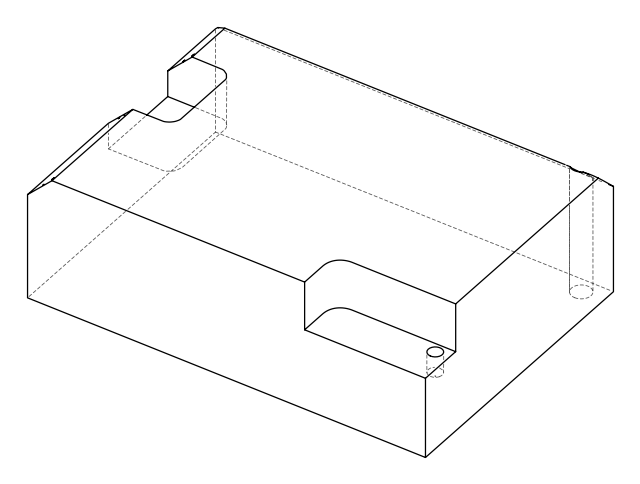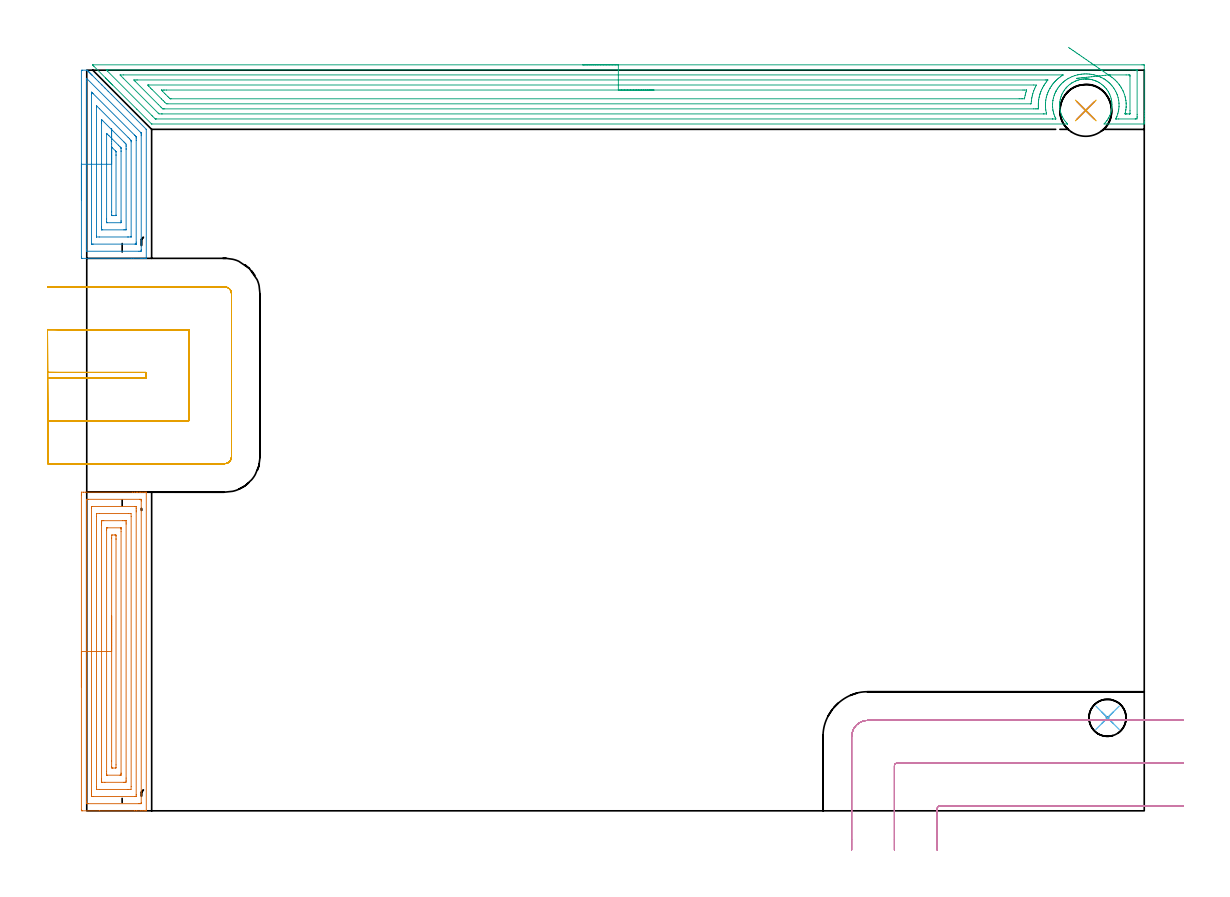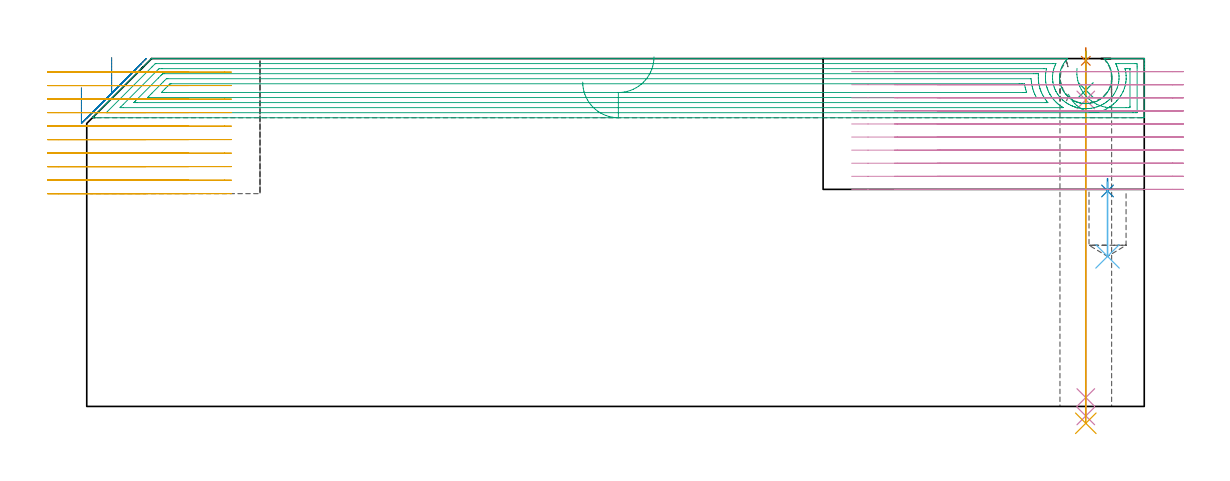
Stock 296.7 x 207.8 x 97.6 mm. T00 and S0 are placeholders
(PLAN: 11 operations, 6 tool changes, 38.9 min)
(1 SPOT_DRILL | STEP1HOLE | NXT0321_9005460120000 | 0.03 min | 2 mm3)
(2 SPOT_DRILL_1 | STEP1POCKET | NXT0321_9005460120000 | 0.04 min | 4038 mm3)
(3 DRILL_BLIND_HOLE_INTO_CENTER | STEP1HOLE | NXT0301_030 | 0.05 min | 219 mm3)
(4 GUN_DRILL_THROUGH_HOLE | STEP1HOLE | UGT0307_001 | 0.47 min | 1738 mm3)
(5 SPADE_DRILL_TO_ENLARGE_THROUGH_HOLE | STEP1HOLE | UGT0306_005 | 0.42 min | 14135 mm3)
(6 DRILL_BLIND_HOLE_INTO_CENTER_1 | STEP1POCKET | UGT0301_217 | 0.09 min | 1480 mm3)
(7 AREA_MILL | FG_CHAMFER_SURFACE | UGT0205_001 | 5.28 min | 16079 mm3)
(8 AREA_MILL_1 | FG_CHAMFER_SURFACE_1 | UGT0205_001 | 2.81 min | 10000 mm3)
(9 AREA_MILL_2 | FG_CHAMFER_SURFACE_2 | UGT0205_001 | 13.96 min | 38272 mm3)
(10 MILL_CORNER_NOTCH_RECTANGULAR | CORNER_NOTCH_RECTANGULAR | NXT0201_012 | Follow Part, ap 4, ae 75% | 7.06 min | 105099 mm3)
(11 MILL_SLOT | SLOT_PARTIAL_RECTANGULAR | NXT0201_012 | Follow Part, ap 4, ae 75% | 8.69 min | 116703 mm3)
(TOOL NXT0321_9005460120000 | NC Spot Drill, 142deg, 12mm, Carbide, Uncoated | D12 PA142 FL30 Z2)
(TOOL NXT0301_030 | Carbide Drill 5.9mm [860.1-0590-018A1-MM 2214] | D5.9 PA140 FL28 Z2)
(TOOL UGT0307_001 | Gun Drill 5 mm | D5 PA130 FL24 Z1)
(TOOL UGT0306_005 | Spade Drill 14.5mm | D14.5 PA132 FL10 Z2)
(TOOL UGT0301_217 | Twist Drill 10.4 mm | D10.4 PA118 FL82 Z2)
(TOOL UGT0205_001 | Chamfer Mill 20 x 3 x 45 deg. | D20 FL50 Z2)
(TOOL NXT0201_012 | ENDMILL 16mm [2P460-1600-NA 1630] | D16 FL38 Z6)
(OP 1 SPOT_DRILL)
G17 G21 G94 G90
T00 M6
G54
G17 G0 G90 X280.3 Y196.5 S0 M3
G43 Z107.6 H0
G94 G81 G98 Z96.967 F250. R100.6
G80
M5
M2
(OP 2 SPOT_DRILL_1)
G17 G21 G94 G90
T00 M6
G54
G17 G0 G90 X286.4 Y26.1 S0 M3
G43 Z107.6 H0
G94 G81 G98 Z60.452 F250. R63.9
G80
M5
M2
(OP 3 DRILL_BLIND_HOLE_INTO_CENTER)
G17 G21 G94 G90
T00 M6
G54
G17 G0 G90 X280.3 Y196.5 S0 M3
G43 Z107.6 H1
G94 G81 G98 Z88.75 F250. R99.6
G80
M5
M2
(OP 4 GUN_DRILL_THROUGH_HOLE)
G17 G21 G94 G90
T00 M6
G54
G17 G0 G90 X280.3 Y196.5 M8
G43 Z107.6 H0
Z97.377
S716 M3
G94 G1 Z85.994 F125. M26
G4 X.084
Z2.5 F250.
G4 X.084
Z-2.666 F125.
G4 X.084
M5
M9
G0 Z97.377
Z107.6
M2
(OP 5 SPADE_DRILL_TO_ENLARGE_THROUGH_HOLE)
G17 G21 G94 G90
T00 M6
G54
G17 G0 G90 X280.3 Y196.5 S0 M3
G43 Z107.6 H0
G94 G73 G98 Z-4.728 F250. Q12.791 R99.6
G80
M5
M2
(OP 6 DRILL_BLIND_HOLE_INTO_CENTER_1)
G17 G21 G94 G90
T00 M6
G54
G17 G0 G90 X286.4 Y26.1 S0 M3
G43 Z107.6 H0
G94 G81 G98 Z42.1 F250. R62.9
G80
M5
M2
(OP 7 AREA_MILL)
G17 G21 G94 G90
T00 M6
G54
G17 G0 G90 X-1.5 Y34.7 S1061 M3
G43 Z107.6 H0
Z89.4
G94 G1 Y34.738 Z88.528 F250.
Y34.852 Z87.664
Y35.041 Z86.812
Y35.303 Z85.98
Y35.637 Z85.174
Y36.04 Z84.4
Y36.508 Z83.664
Y37.04 Z82.972
Y37.629 Z82.329
Y38.272 Z81.74
Y38.964 Z81.208
Y39.7 Z80.74
Y40.474 Z80.337
Y41.28 Z80.003
Y42.112 Z79.741
Y42.964 Z79.552
Y43.828 Z79.438
Y44.7 Z79.4
Y88.535
X-1.498 Y88.813 Z79.402
X-1.491 Y89.393 Z79.406
X-1.47 Y89.397 Z79.427
X-0.885 Y89.399 Z80.012
X-0.296 Y89.4 Z80.601
X12.817 Z93.711
X13.405 Z94.299
X14.014 Z94.911
X14.299 Z95.195
X14.908 Z95.804
X15.192 Z96.087
X15.76 Z96.659
X16.309 Z97.208
X16.647 Y89.399 Z97.538
X16.661 Y89.397 Z97.552
X16.697 Y89.39 Z97.588
X16.7 Y89.258 Z97.6
Y0.142
X16.697 Y0.01 Z97.588
X16.649 Y0.007 Z97.541
X16.309 Y0. Z97.208
X15.767 Z96.666
X15.192 Z96.087
X14.014 Z94.911
X13.405 Z94.299
X3.615 Z84.512
X-1.19 Y0.001 Z79.707
X-1.491 Y0.01 Z79.406
X-1.499 Y0.309 Z79.399
Y0.338
X-1.5 Y44.7 Z79.4
X-0.086 Z80.814
X-0.085 Y87.124 Z80.815
X-0.083 Y87.218 Z80.817
X-0.077 Y87.39 Z80.823
X0.008 Y87.393 Z80.908
X0.531 Y87.4 Z81.431
X14.821 Z95.721
X15.192 Y87.398 Z96.092
X15.244 Y87.395 Z96.144
X15.271 Y87.391 Z96.171
X15.279 Y87.311 Z96.179
X15.284 Y87.124 Z96.184
X15.286 Y87.03 Z96.186
Y86.936
X15.285 Y2.276 Z96.185
X15.283 Y2.182 Z96.183
X15.277 Y2.01 Z96.177
X15.192 Y2.007 Z96.092
X14.669 Y2.001 Z95.569
X0.379 Y2. Z81.279
X0.008 Y2.002 Z80.908
X-0.044 Y2.005 Z80.856
X-0.071 Y2.009 Z80.829
X-0.079 Y2.089 Z80.821
X-0.084 Y2.276 Z80.816
X-0.086 Y2.37 Z80.814
Y2.464
Y44.7
X1.328 Z82.228
X1.329 Y84.822 Z82.229
X1.331 Y85.248 Z82.231
X1.333 Y85.363 Z82.233
X1.335 Y85.384 Z82.235
X1.389 Y85.39 Z82.289
X1.49 Y85.396 Z82.39
X1.642 Y85.4 Z82.542
X13.405 Y85.399 Z94.305
X13.558 Y85.397 Z94.458
X13.856 Y85.39 Z94.756
X13.864 Y85.248 Z94.764
X13.869 Y84.785 Z94.769
X13.871 Y84.357 Z94.771
X13.872 Y83.892 Z94.772
X13.871 Y4.578 Z94.771
X13.869 Y4.152 Z94.769
X13.867 Y4.037 Z94.767
X13.865 Y4.016 Z94.765
X13.811 Y4.01 Z94.711
X13.71 Y4.004 Z94.61
X13.557 Y4. Z94.457
X1.795 Y4.001 Z82.695
X1.642 Y4.003 Z82.542
X1.344 Y4.01 Z82.244
X1.336 Y4.152 Z82.236
X1.331 Y4.615 Z82.231
X1.329 Y5.043 Z82.229
Y5.508
X1.328 Y44.7 Z82.228
X2.743 Z83.643
Y82.574
X2.76 Y83.393 Z83.66
X3.581 Y83.4 Z84.481
X11.685 Z92.585
X12.441 Y83.39 Z93.341
X12.457 Y82.629 Z93.357
Y6.826
X12.439 Y6.007 Z93.339
X11.619 Y6. Z92.519
X3.515 Z84.415
X2.759 Y6.01 Z83.659
X2.743 Y6.771 Z83.643
Y44.7
X4.157 Z85.057
Y80.217
X4.161 Y80.792 Z85.061
X4.164 Y81.102 Z85.064
X4.176 Y81.39 Z85.076
X4.474 Y81.395 Z85.374
X4.759 Y81.399 Z85.659
X10.117 Y81.4 Z91.017
X10.726 Y81.397 Z91.626
X11.017 Y81.393 Z91.917
X11.037 Y81.383 Z91.937
X11.039 Y81.371 Z91.939
X11.042 Y80.792 Z91.942
X11.043 Y80.476 Z91.943
Y9.183
X11.039 Y8.608 Z91.939
X11.036 Y8.298 Z91.936
X11.024 Y8.01 Z91.924
X10.726 Y8.005 Z91.626
X10.441 Y8.001 Z91.341
X5.083 Y8. Z85.983
X4.474 Y8.003 Z85.374
X4.184 Y8.007 Z85.084
X4.163 Y8.017 Z85.063
X4.161 Y8.029 Z85.061
X4.158 Y8.608 Z85.058
X4.157 Y8.924 Z85.057
Y44.7
X5.571 Z86.471
Y78.806
X5.573 Y79.01 Z86.473
X5.577 Y79.353 Z86.477
X5.578 Y79.387 Z86.478
X5.635 Y79.392 Z86.535
X5.739 Y79.397 Z86.639
X5.87 Y79.399 Z86.77
X9.443 Z90.343
X9.582 Y79.393 Z90.482
X9.608 Y79.39 Z90.508
X9.622 Y79.382 Z90.522
X9.624 Y79.353 Z90.524
X9.627 Y79.215 Z90.527
X9.628 Y79.01 Z90.528
X9.629 Y78.322 Z90.529
X9.628 Y10.594 Z90.528
X9.627 Y10.39 Z90.527
X9.623 Y10.047 Z90.523
X9.622 Y10.013 Z90.522
X9.565 Y10.008 Z90.465
X9.461 Y10.003 Z90.361
X9.33 Y10.001 Z90.23
X5.757 Z86.657
X5.618 Y10.007 Z86.518
X5.592 Y10.01 Z86.492
X5.578 Y10.018 Z86.478
X5.576 Y10.047 Z86.476
X5.573 Y10.185 Z86.473
X5.572 Y10.39 Z86.472
X5.571 Y11.078 Z86.471
Y44.7
X6.985 Z87.885
X6.986 Y76.503 Z87.886
X6.991 Y77.227 Z87.891
X6.992 Y77.388 Z87.892
X7.153 Y77.391 Z88.053
X7.876 Y77.397 Z88.776
X8.047 Y77.392 Z88.947
X8.208 Y77.385 Z89.108
X8.211 Y77.227 Z89.111
X8.213 Y77.061 Z89.113
X8.215 Y76.336 Z89.115
Y76.169
X8.214 Y12.897 Z89.114
X8.209 Y12.173 Z89.109
X8.208 Y12.012 Z89.108
X8.047 Y12.009 Z88.947
X7.324 Y12.003 Z88.224
X7.153 Y12.008 Z88.053
X6.992 Y12.015 Z87.892
X6.989 Y12.173 Z87.889
X6.987 Y12.339 Z87.887
X6.985 Y13.955 Z87.885
Y44.7
Y45.572 Z87.923
Y46.436 Z88.037
Y47.288 Z88.226
Y48.12 Z88.488
Y48.926 Z88.822
Y49.7 Z89.225
Y50.436 Z89.694
Y51.128 Z90.225
Y51.771 Z90.814
Y52.36 Z91.457
Y52.892 Z92.15
Y53.36 Z92.885
Y53.763 Z93.659
Y54.097 Z94.465
Y54.359 Z95.297
Y54.548 Z96.149
Y54.662 Z97.014
Y54.7 Z97.885
G0 Z107.6
M5
M2
(OP 8 AREA_MILL_1)
G17 G21 G94 G90
T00 M6
G54
G17 G0 G90 X-1.5 Y171.4 S1061 M3
G43 Z107.6 H0
Z89.4
G94 G1 Y171.438 Z88.528 F250.
Y171.552 Z87.664
Y171.741 Z86.812
Y172.003 Z85.98
Y172.337 Z85.174
Y172.74 Z84.4
Y173.208 Z83.664
Y173.74 Z82.972
Y174.329 Z82.329
Y174.972 Z81.74
Y175.664 Z81.209
Y176.4 Z80.74
Y177.174 Z80.337
Y177.98 Z80.003
Y178.812 Z79.741
Y179.664 Z79.552
Y180.528 Z79.438
Y181.4 Z79.4
Y207.668
X-1.497 Y207.738 Z79.403
X-1.492 Y207.79 Z79.405
X-1.248 Y207.8 Z79.651
X0.025 Y207.799 Z80.925
X0.108 Y207.79 Z81.007
X0.231 Y207.669 Z81.13
X0.306 Y207.596 Z81.202
X0.381 Y207.52 Z81.28
X0.529 Y207.371 Z81.428
X0.604 Y207.298 Z81.5
X0.678 Y207.223 Z81.577
X0.828 Y207.073 Z81.727
X0.901 Y207. Z81.798
X0.975 Y206.926 Z81.874
X1.127 Y206.774 Z82.026
X1.199 Y206.703 Z82.095
X1.271 Y206.629 Z82.17
X1.425 Y206.475 Z82.324
X1.497 Y206.405 Z82.393
X1.568 Y206.332 Z82.467
X2.459 Y205.442 Z83.358
X3.349 Y204.551 Z84.248
X4.24 Y203.661 Z85.139
X5.13 Y202.771 Z86.029
X6.02 Y201.88 Z86.919
X6.911 Y200.99 Z87.81
X16.684 Y191.216 Z97.584
X16.698 Y191.198 Z97.598
X16.7 Y191.195 Z97.6
Y155.132
X16.697 Y155.01 Z97.588
X16.653 Y155.007 Z97.544
X16.335 Y155. Z97.234
X15.722 Z96.62
X15.192 Z96.087
X13.141 Z94.038
X12.512 Z93.407
X-1.2 Y155.001 Z79.697
X-1.491 Y155.01 Z79.405
X-1.499 Y155.299 Z79.399
Y155.332
X-1.5 Y181.4 Z79.4
X-0.086 Z80.814
X-0.085 Y204.645 Z80.815
X-0.08 Y205.442 Z80.82
X-0.079 Y205.529 Z80.821
X15.192 Y190.258 Z96.092
X15.243 Y190.204 Z96.143
X15.268 Y190.175 Z96.168
X15.277 Y190.162 Z96.177
X15.28 Y190.07 Z96.18
X15.284 Y189.695 Z96.184
X15.286 Y189.508 Z96.186
Y189.414
X15.285 Y157.358 Z96.185
X15.284 Y157.266 Z96.184
X15.282 Y157.171 Z96.182
X15.275 Y157.01 Z96.175
X15.192 Y157.008 Z96.092
X14.657 Y157.001 Z95.557
X0.008 Z80.908
X-0.043 Y157.002 Z80.857
X-0.074 Y157.006 Z80.826
X-0.077 Y157.008 Z80.823
X-0.08 Y157.025 Z80.82
X-0.083 Y157.077 Z80.817
X-0.085 Y157.264 Z80.815
X-0.086 Y157.358 Z80.814
Y181.4
X1.328 Z82.228
X1.329 Y200.99 Z82.229
X1.33 Y201.452 Z82.23
X1.333 Y201.609 Z82.233
X1.335 Y201.648 Z82.235
X1.427 Y201.563 Z82.327
X1.575 Y201.421 Z82.475
X1.795 Y201.205 Z82.695
X13.405 Y189.595 Z94.305
X13.585 Y189.414 Z94.485
X13.764 Y189.226 Z94.664
X13.865 Y189.118 Z94.765
X13.867 Y189.065 Z94.767
X13.87 Y188.951 Z94.77
X13.871 Y188.523 Z94.771
X13.872 Y188.059 Z94.772
X13.871 Y159.565 Z94.771
X13.869 Y159.139 Z94.769
X13.867 Y159.024 Z94.767
X13.866 Y159.016 Z94.766
X13.85 Y159.01 Z94.75
X13.777 Y159.005 Z94.677
X13.684 Y159.001 Z94.584
X13.545 Y159. Z94.445
X1.795 Y159.001 Z82.695
X1.655 Y159.003 Z82.555
X1.377 Y159.01 Z82.277
X1.334 Y159.018 Z82.234
X1.333 Y159.033 Z82.233
X1.33 Y159.073 Z82.23
X1.329 Y159.139 Z82.229
X1.328 Y181.4 Z82.228
X2.743 Z83.643
Y197.373
X2.744 Y197.428 Z83.644
X2.75 Y197.771 Z83.65
X2.754 Y197.787 Z83.654
X2.781 Y197.764 Z83.681
X2.822 Y197.727 Z83.722
X3.581 Y196.971 Z84.481
X11.619 Y188.932 Z92.519
X12.025 Y188.523 Z92.925
X12.43 Y188.11 Z93.33
X12.451 Y188.075 Z93.351
X12.453 Y188.053 Z93.353
X12.456 Y188.001 Z93.356
X12.457 Y187.897 Z93.357
Y187.688
Y161.184
X12.455 Y161.079 Z93.355
X12.453 Y161.028 Z93.353
X12.451 Y161.011 Z93.351
X12.426 Y161.006 Z93.326
X11.619 Y161. Z92.519
X11.539 Z92.439
X3.5 Z84.4
X2.764 Y161.01 Z83.664
X2.749 Y161.012 Z83.649
X2.747 Y161.028 Z83.647
X2.745 Y161.075 Z83.645
X2.743 Y161.172 Z83.643
Y161.367
Y181.4
X4.157 Z85.057
Y192.976
X4.158 Y193.291 Z85.058
X4.162 Y193.866 Z85.062
X4.164 Y193.916 Z85.064
X4.171 Y193.919 Z85.071
X4.231 Y193.866 Z85.131
X4.474 Y193.627 Z85.374
X10.468 Y187.633 Z91.368
X10.726 Y187.372 Z91.626
X11.036 Y187.054 Z91.936
X11.04 Y186.743 Z91.94
X11.042 Y186.428 Z91.942
X11.043 Y185.852 Z91.943
Y185.536
X11.042 Y163.17 Z91.942
X11.041 Y163.086 Z91.941
X11.037 Y163.031 Z91.937
X11.035 Y163.01 Z91.935
X11.022 Y163.008 Z91.922
X10.726 Y163.003 Z91.626
X10.426 Y163. Z91.326
X4.474 Y163.001 Z85.374
X4.17 Y163.004 Z85.07
X4.162 Y163.011 Z85.062
X4.16 Y163.014 Z85.06
X4.157 Y163.591 Z85.057
Y163.907
Y181.4
X5.571 Z86.471
Y189.967
X5.572 Y190.024 Z86.472
X5.574 Y190.065 Z86.474
X5.575 Y190.067 Z86.475
X5.58 Y190.066 Z86.48
X5.607 Y190.042 Z86.507
X5.819 Y189.833 Z86.719
X6.239 Y189.414 Z87.139
X8.91 Y186.743 Z89.81
X8.94 Y186.713 Z89.84
X9.368 Y186.277 Z90.268
X9.581 Y186.059 Z90.481
X9.622 Y186.006 Z90.522
X9.624 Y185.95 Z90.524
X9.626 Y185.852 Z90.526
X9.629 Y185.165 Z90.529
Y184.962
Y165.576
X9.627 Y165.372 Z90.527
X9.623 Y165.03 Z90.523
Y165.016
X9.602 Y165.01 Z90.502
X9.537 Y165.005 Z90.437
X9.437 Y165.001 Z90.337
X5.74 Z86.64
X5.616 Y165.005 Z86.516
X5.593 Y165.009 Z86.493
X5.578 Y165.014 Z86.478
X5.577 Y165.039 Z86.477
X5.573 Y165.167 Z86.473
X5.572 Y165.372 Z86.472
X5.571 Y166.059 Z86.471
Y181.4
X6.985 Z87.885
Y184.962
X6.986 Y185.852 Z87.886
X6.987 Y186.019 Z87.887
X6.991 Y186.186 Z87.891
X6.992 Y186.197 Z87.892
X6.997 Y186.194 Z87.897
X7.033 Y186.165 Z87.933
X7.087 Y186.115 Z87.987
X8.047 Y185.155 Z88.947
X8.143 Y185.056 Z89.043
X8.189 Y185.004 Z89.089
X8.208 Y184.981 Z89.108
X8.209 Y184.962 Z89.109
X8.213 Y184.796 Z89.113
X8.215 Y184.071 Z89.115
Y183.904
X8.214 Y167.153 Z89.114
X8.213 Y167.069 Z89.113
X8.21 Y167.028 Z89.11
X8.208 Y167.014 Z89.108
X8.193 Y167.007 Z89.093
X8.047 Y167.004 Z88.947
X7.305 Y167.001 Z88.205
X7.153 Y167.005 Z88.053
X7.006 Y167.01 Z87.906
X6.992 Y167.153 Z87.892
X6.99 Y167.316 Z87.89
X6.986 Y168.043 Z87.886
X6.985 Y168.211 Z87.885
Y181.4
Y182.272 Z87.923
Y183.137 Z88.037
Y183.988 Z88.226
Y184.82 Z88.488
Y185.626 Z88.822
Y186.4 Z89.225
Y187.136 Z89.694
Y187.828 Z90.225
Y188.471 Z90.814
Y189.06 Z91.457
Y189.592 Z92.15
Y190.06 Z92.885
Y190.463 Z93.659
Y190.797 Z94.465
Y191.059 Z95.297
Y191.248 Z96.149
Y191.362 Z97.014
Y191.4 Z97.885
G0 Z107.6
M5
M2
(OP 9 AREA_MILL_2)
G17 G21 G94 G90
T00 M6
G54
G17 G0 G90 X139.15 Y209.3 S1061 M3
G43 Z107.6 H0
Z91.
G94 G1 X139.188 Z90.128 F250.
X139.302 Z89.264
X139.491 Z88.412
X139.753 Z87.58
X140.087 Z86.774
X140.49 Z86.
X140.958 Z85.264
X141.49 Z84.572
X142.079 Z83.929
X142.722 Z83.34
X143.414 Z82.809
X144.15 Z82.34
X144.924 Z81.937
X145.73 Z81.603
X146.562 Z81.341
X147.414 Z81.152
X148.278 Z81.038
X149.15 Z81.
X296.084
X296.575 Y209.295 Z81.003
X296.69 Y209.292 Z81.006
X296.7 Y209.172 Z81.125
Y196.339 Z93.956
Y195.733 Z94.561
Y195.189 Z95.108
Y194.856 Z95.44
Y194.311 Z95.985
Y193.978 Z96.317
Y193.312 Z96.988
Y193.003 Z97.296
X296.697 Y192.849 Z97.443
X296.69 Y192.702 Z97.588
X296.53 Y192.7 Z97.6
X286.258
X285.411 Y192.707 Z97.593
X285.842 Y193.187 Z97.113
X286.172 Y193.585 Z96.715
X286.254 Y193.697 Z96.603
X286.541 Y194.138 Z96.162
X286.798 Y194.589 Z95.711
X287.065 Y195.133 Z95.167
X287.197 Y195.482 Z94.818
X287.342 Y195.927 Z94.373
X287.459 Y196.375 Z93.925
X287.547 Y196.82 Z93.48
X287.606 Y197.268 Z93.032
X287.636 Y197.714 Z92.586
X287.639 Y198.161 Z92.139
X287.616 Y198.608 Z91.692
X287.566 Y199.054 Z91.246
X287.487 Y199.502 Z90.798
X287.379 Y199.946 Z90.354
X287.239 Y200.395 Z89.905
X287.065 Y200.869 Z89.431
X286.856 Y201.305 Z88.995
X286.623 Y201.732 Z88.568
X286.406 Y202.078 Z88.222
X286.172 Y202.414 Z87.885
X286.006 Y202.624 Z87.674
X285.652 Y203.021 Z87.276
X285.482 Y203.194 Z87.102
X285.28 Y203.403 Z86.896
X285.15 Y203.517 Z86.781
X284.775 Y203.819 Z86.479
X284.387 Y204.104 Z86.194
X284.14 Y204.261 Z86.037
X283.888 Y204.409 Z85.888
X283.875 Y204.416 Z85.881
X283.495 Y204.611 Z85.686
X283.287 Y204.702 Z85.596
X283.132 Y204.769 Z85.527
X283.051 Y204.805 Z85.492
X282.602 Y204.971 Z85.328
X282.239 Y205.077 Z85.22
X282.157 Y205.101 Z85.197
X281.709 Y205.206 Z85.092
X281.408 Y205.26 Z85.039
X281.105 Y205.303 Z84.996
X280.899 Y205.32 Z84.979
X280.817 Y205.327 Z84.972
X280.541 Y205.341 Z84.959
X280.482 Y205.343 Z84.956
X280.404 Z84.952
X280.267 Y205.345 Z84.953
X280.17 Z84.95
X280.147
X279.924 Y205.334 Z84.963
X279.617 Y205.31 Z84.984
X279.496 Y205.302 Z84.995
X279.031 Y205.23 Z85.067
X278.85 Y205.193 Z85.105
X278.735 Y205.169 Z85.129
X278.666 Y205.154 Z85.142
X278.583 Y205.138 Z85.161
X278.139 Y205.016 Z85.283
X278.105 Y205.004 Z85.294
X277.773 Y204.887 Z85.407
X277.69 Y204.859 Z85.437
X277.543 Y204.8 Z85.5
X277.326 Y204.708 Z85.589
X277.246 Y204.675 Z85.623
X276.716 Y204.411 Z85.889
X276.433 Y204.241 Z86.059
X276.353 Y204.193 Z86.107
X275.899 Y203.874 Z86.425
X275.461 Y203.528 Z86.771
X275.007 Y203.083 Z87.216
X274.711 Y202.756 Z87.541
X274.685 Y202.726 Z87.57
X274.647 Y202.686 Z87.614
X274.568 Y202.599 Z87.701
X274.261 Y202.171 Z88.129
X273.981 Y201.732 Z88.568
X273.675 Y201.177 Z89.123
X273.529 Y200.839 Z89.461
X273.361 Y200.395 Z89.905
X273.221 Y199.946 Z90.354
X273.113 Y199.502 Z90.798
X273.034 Y199.054 Z91.246
X272.984 Y198.608 Z91.692
X272.961 Y198.161 Z92.139
X272.964 Y197.714 Z92.586
X272.994 Y197.268 Z93.032
X273.054 Y196.82 Z93.48
X273.141 Y196.375 Z93.925
X273.258 Y195.927 Z94.373
X273.402 Y195.482 Z94.818
X273.532 Y195.15 Z95.15
X273.675 Y194.822 Z95.478
X273.796 Y194.589 Z95.711
X274.059 Y194.138 Z96.162
X274.35 Y193.697 Z96.603
X274.568 Y193.403 Z96.897
X274.83 Y193.1 Z97.2
X275.134 Y192.773 Z97.527
X275.151 Y192.752 Z97.545
X275.188 Y192.703 Z97.589
X275.093 Y192.7 Z97.6
X18.294
X18.205 Y192.704 Z97.589
X18.134 Y192.764 Z97.533
X14.05 Y196.85 Z93.45
X7.265 Y203.633 Z86.663
X7.129 Y203.77 Z86.528
X6.966 Y203.933 Z86.365
X6.826 Y204.072 Z86.223
X6.682 Y204.217 Z86.081
X6.535 Y204.364 Z85.933
X6.386 Y204.511 Z85.784
X6.236 Y204.663 Z85.635
X6.103 Y204.796 Z85.502
X5.947 Y204.95 Z85.345
X5.789 Y205.11 Z85.188
X5.672 Y205.227 Z85.071
X5.508 Y205.389 Z84.906
X5.342 Y205.557 Z84.741
X5.241 Y205.658 Z84.64
X1.985 Y208.914 Z81.386
X1.77 Y209.133 Z81.167
X1.619 Y209.293 Z81.006
X1.77 Y209.3 Z81.
X149.15
Y207.886 Z82.414
X293.543
X294.297 Y207.885 Z82.415
X294.438 Y207.884 Z82.416
X294.652 Y207.879 Z82.421
X294.691 Y207.872 Z82.428
X294.695 Y207.844 Z82.456
X294.697 Y207.812 Z82.488
X294.7 Y207.627 Z82.673
Y195.338 Z94.962
X294.696 Y194.856 Z95.444
X294.691 Y194.469 Z95.831
X294.665 Y194.121 Z96.179
X294.297 Y194.116 Z96.184
X294.158 Y194.115 Z96.185
X289.524 Y194.114 Z96.186
X288.938 Y194.116 Z96.184
X288.796 Y194.118 Z96.182
X288.708 Y194.121 Z96.179
X288.703 Y194.137 Z96.163
X288.724 Y194.188 Z96.112
X288.824 Y194.4 Z95.9
X288.938 Y194.638 Z95.662
X289.003 Y194.792 Z95.508
X289.027 Y194.856 Z95.444
X289.228 Y195.448 Z94.852
X289.315 Y195.733 Z94.567
X289.42 Y196.137 Z94.163
X289.515 Y196.611 Z93.689
X289.554 Y196.884 Z93.416
X289.613 Y197.489 Z92.811
X289.626 Y197.691 Z92.609
X289.62 Y198.367 Z91.933
X289.61 Y198.584 Z91.716
X289.538 Y199.244 Z91.056
X289.478 Y199.591 Z90.709
X289.355 Y200.122 Z90.178
X289.158 Y200.784 Z89.516
X289.077 Y201. Z89.3
X288.938 Y201.355 Z88.945
X288.676 Y201.878 Z88.422
X288.362 Y202.444 Z87.856
X288.157 Y202.756 Z87.544
X288.045 Y202.919 Z87.381
X287.732 Y203.326 Z86.974
X287.46 Y203.633 Z86.667
X287.152 Y203.966 Z86.334
X286.876 Y204.244 Z86.056
X286.565 Y204.511 Z85.789
X286.259 Y204.759 Z85.541
X286.043 Y204.92 Z85.38
X285.803 Y205.094 Z85.206
X285.385 Y205.369 Z84.931
X285.365 Y205.381 Z84.919
X285.351 Y205.389 Z84.911
X284.78 Y205.691 Z84.609
X284.472 Y205.839 Z84.461
X284.167 Y205.973 Z84.327
X283.679 Y206.169 Z84.131
X283.579 Y206.204 Z84.096
X283.394 Y206.267 Z84.033
X282.686 Y206.461 Z83.839
X282.426 Y206.522 Z83.778
X281.792 Y206.641 Z83.659
X281.352 Y206.7 Z83.6
X280.899 Y206.734 Z83.566
X280.405 Y206.753 Z83.547
X280.006 Y206.751 Z83.549
X279.542 Y206.722 Z83.578
X279.113 Y206.685 Z83.615
X278.745 Y206.628 Z83.672
X278.22 Y206.53 Z83.77
X277.999 Y206.484 Z83.816
X277.326 Y206.306 Z83.994
X277.295 Y206.297 Z84.003
X277.204 Y206.267 Z84.033
X276.643 Y206.06 Z84.24
X276.555 Y206.026 Z84.274
X276.433 Y205.974 Z84.326
X276.026 Y205.789 Z84.511
X275.54 Y205.547 Z84.753
X275.436 Y205.491 Z84.809
X275.264 Y205.389 Z84.911
X274.891 Y205.149 Z85.151
X274.647 Y204.98 Z85.32
X274.373 Y204.78 Z85.52
X274.032 Y204.511 Z85.789
X273.882 Y204.385 Z85.915
X273.753 Y204.267 Z86.033
X273.434 Y203.947 Z86.353
X273.141 Y203.633 Z86.667
X272.86 Y203.322 Z86.978
X272.619 Y202.993 Z87.307
X272.45 Y202.756 Z87.544
X272.264 Y202.464 Z87.836
X271.967 Y201.971 Z88.329
X271.934 Y201.911 Z88.389
X271.917 Y201.878 Z88.422
X271.754 Y201.546 Z88.754
X271.652 Y201.31 Z88.99
X271.53 Y201. Z89.3
X271.409 Y200.671 Z89.629
X271.245 Y200.122 Z90.178
X271.209 Y199.99 Z90.31
X271.074 Y199.366 Z90.934
X271.056 Y199.262 Z91.038
X271.054 Y199.244 Z91.056
X270.98 Y198.459 Z91.841
X270.977 Y198.367 Z91.933
X270.974 Y197.587 Z92.713
X270.979 Y197.489 Z92.811
X270.986 Y197.402 Z92.898
X271.074 Y196.619 Z93.681
X271.075 Y196.611 Z93.689
X271.183 Y196.125 Z94.175
X271.285 Y195.733 Z94.567
X271.368 Y195.445 Z94.855
X271.582 Y194.856 Z95.444
X271.712 Y194.549 Z95.751
X271.812 Y194.315 Z95.985
X271.884 Y194.149 Z96.151
X271.894 Y194.12 Z96.18
X271.877 Y194.118 Z96.182
X271.826 Y194.116 Z96.184
X271.074 Y194.114 Z96.186
X270.935
X19.564 Y194.115 Z96.185
X19.376 Y194.117 Z96.183
X19.282 Y194.12 Z96.18
X19.24 Y194.122 Z96.178
X19.187 Y194.168 Z96.132
X18.494 Y194.856 Z95.444
X18.294 Y195.055 Z95.245
X5.789 Y207.561 Z82.739
X5.547 Y207.806 Z82.494
X5.501 Y207.857 Z82.443
X5.485 Y207.876 Z82.424
X5.49 Y207.879 Z82.421
X5.546 Y207.881 Z82.419
X5.789 Y207.885 Z82.415
X5.928 Y207.886 Z82.414
X149.15
Y206.471 Z83.829
X273.641
X273.753 Y206.47 Z83.83
X273.853 Y206.468 Z83.832
X273.928 Y206.465 Z83.835
X273.879 Y206.425 Z83.875
X273.836 Y206.393 Z83.907
X273.647 Y206.267 Z84.033
X273.187 Y205.945 Z84.355
X272.86 Y205.707 Z84.593
X272.68 Y205.566 Z84.734
X272.463 Y205.389 Z84.911
X272.203 Y205.157 Z85.143
X271.967 Y204.934 Z85.366
X271.756 Y204.719 Z85.581
X271.56 Y204.511 Z85.789
X271.332 Y204.258 Z86.042
X271.074 Y203.961 Z86.339
X270.932 Y203.773 Z86.527
X270.833 Y203.633 Z86.667
X270.571 Y203.249 Z87.051
X270.262 Y202.756 Z87.544
X270.232 Y202.705 Z87.595
X270.181 Y202.617 Z87.683
X269.925 Y202.129 Z88.171
X269.806 Y201.878 Z88.422
X269.656 Y201.515 Z88.785
X269.464 Y201. Z89.3
X269.419 Y200.871 Z89.429
X269.287 Y200.444 Z89.856
X269.224 Y200.185 Z90.115
X269.211 Y200.122 Z90.178
X269.082 Y199.446 Z90.854
X269.058 Y199.244 Z91.056
X268.998 Y198.651 Z91.649
X268.98 Y198.367 Z91.933
X268.977 Y197.794 Z92.506
X268.985 Y197.489 Z92.811
X269.046 Y196.849 Z93.451
X269.078 Y196.611 Z93.689
X269.227 Y195.792 Z94.508
X269.242 Y195.733 Z94.567
X269.287 Y195.555 Z94.745
X269.288 Y195.539 Z94.761
X269.287 Y195.536 Z94.764
X268.601 Y195.53 Z94.77
X268.394 Y195.529 Z94.771
X21.181
X20.974 Y195.53 Z94.77
X20.282 Y195.536 Z94.764
X20.08 Y195.719 Z94.581
X20.066 Y195.733 Z94.567
X10.255 Y205.544 Z84.756
X9.535 Y206.267 Z84.033
X9.362 Y206.445 Z83.855
X9.354 Y206.466 Z83.834
X10.255 Y206.471 Z83.829
X149.15
Y205.057 Z85.243
X268.926
X269.287 Y205.056 Z85.244
X269.629 Y205.053 Z85.247
X269.643 Y205.051 Z85.249
X269.642 Y205.04 Z85.26
X269.567 Y204.946 Z85.354
X269.287 Y204.604 Z85.696
X269.247 Y204.551 Z85.749
X269.218 Y204.511 Z85.789
X268.884 Y204.03 Z86.27
X268.624 Y203.633 Z86.667
X268.536 Y203.494 Z86.806
X268.394 Y203.261 Z87.039
X268.214 Y202.933 Z87.367
X268.122 Y202.756 Z87.544
X267.918 Y202.346 Z87.955
X267.721 Y201.878 Z88.422
X267.659 Y201.723 Z88.577
X267.501 Y201.301 Z88.999
X267.431 Y201.069 Z89.231
X267.412 Y201. Z89.3
X267.248 Y200.37 Z89.93
X267.196 Y200.122 Z90.178
X267.101 Y199.638 Z90.662
X267.053 Y199.244 Z91.056
X267.012 Y198.847 Z91.453
X266.98 Y198.367 Z91.933
X266.976 Y198.005 Z92.295
X266.985 Y197.489 Z92.811
X267.008 Y197.096 Z93.204
X267.014 Y196.95 Z93.35
X266.885 Y196.947 Z93.353
X266.608 Y196.945 Z93.355
X266.27 Y196.943 Z93.357
X265.715
X21.867
X21.528 Y196.944 Z93.356
X21.391 Y196.947 Z93.353
X21.326 Y196.95 Z93.35
X21.203 Y197.057 Z93.243
X20.974 Y197.277 Z93.023
X20.76 Y197.489 Z92.811
X20.08 Y198.168 Z92.132
X13.651 Y204.599 Z85.701
X13.487 Y204.767 Z85.533
X13.211 Y205.051 Z85.249
X13.277 Y205.053 Z85.247
X13.828 Y205.056 Z85.244
X14.166 Y205.057 Z85.243
X149.15
Y203.643 Z86.657
X265.705
X266.439 Y203.633 Z86.667
X266.2 Y203.156 Z87.144
X266.005 Y202.756 Z87.544
X265.918 Y202.556 Z87.744
X265.715 Y202.063 Z88.237
X265.665 Y201.927 Z88.373
X265.648 Y201.878 Z88.422
X265.452 Y201.258 Z89.042
X265.38 Y201. Z89.3
X265.267 Y200.562 Z89.738
X265.176 Y200.122 Z90.178
X265.119 Y199.829 Z90.471
X265.045 Y199.244 Z91.056
X265.022 Y199.048 Z91.252
X264.96 Y198.367 Z91.933
X264.831 Y198.358 Z91.942
X264.821 Y198.357 Z91.943
X22.76
X22.343 Y198.367 Z91.933
X21.867 Y198.834 Z91.466
X21.454 Y199.244 Z91.056
X20.974 Y199.724 Z90.576
X18.294 Y202.404 Z87.896
X17.943 Y202.756 Z87.544
X17.401 Y203.301 Z86.999
X17.077 Y203.633 Z86.667
X17.391 Y203.643 Z86.657
X17.401
X149.15
Y202.229 Z88.071
X262.678
X263.035 Y202.228 Z88.072
X263.575 Y202.224 Z88.076
X263.647 Y202.222 Z88.078
X263.692 Y202.21 Z88.09
X263.67 Y202.131 Z88.169
X263.595 Y201.878 Z88.422
X263.468 Y201.452 Z88.848
X263.346 Y201. Z89.3
X263.284 Y200.755 Z89.545
X263.15 Y200.122 Z90.178
X263.131 Y200.028 Z90.272
X263.088 Y199.795 Z90.505
X263.074 Y199.778 Z90.522
X263.035 Y199.777 Z90.523
X262.498 Y199.772 Z90.528
X262.142 Y199.771 Z90.529
X261.606
X23.653 Y199.772 Z90.528
X23.534 Y199.773 Z90.527
X23.439 Y199.776 Z90.524
X23.381 Y199.779 Z90.521
X23.343 Y199.815 Z90.485
X23.028 Y200.122 Z90.178
X22.76 Y200.388 Z89.912
X22.147 Y201. Z89.3
X21.867 Y201.281 Z89.019
X21.273 Y201.878 Z88.422
X20.974 Y202.183 Z88.117
X20.946 Y202.222 Z88.078
X20.974 Y202.223 Z88.077
X21.511 Y202.228 Z88.072
X21.867 Y202.229 Z88.071
X22.403
X149.15
X150.022 Z88.109
X150.886 Z88.223
X151.738 Z88.412
X152.57 Z88.674
X153.376 Z89.008
X154.15 Z89.411
X154.886 Z89.88
X155.578 Z90.411
X156.221 Z91.
X156.81 Z91.643
X157.342 Z92.335
X157.81 Z93.071
X158.213 Z93.845
X158.547 Z94.651
X158.809 Z95.483
X158.998 Z96.335
X159.112 Z97.2
X159.15 Z98.071
G0 Z107.6
X277.837 Y205.515
Z94.843
G1 X277.783 Y205.509 Z93.972
X277.804 Y205.511 Z93.1
X277.9 Y205.521 Z92.233
X278.071 Y205.54 Z91.378
X278.316 Y205.566 Z90.541
X278.632 Y205.6 Z89.728
X279.018 Y205.642 Z88.947
X279.469 Y205.691 Z88.202
X279.984 Y205.746 Z87.5
X280.557 Y205.808 Z86.845
X281.185 Y205.875 Z86.243
X281.863 Y205.949 Z85.699
X282.585 Y206.026 Z85.216
X283.347 Y206.108 Z84.798
X284.141 Y206.194 Z84.449
X284.963 Y206.283 Z84.17
X285.806 Y206.374 Z83.965
X286.664 Y206.466 Z83.834
X286.676 Y206.467 Z83.833
X286.735 Y206.469 Z83.831
X286.944 Y206.471 Z83.829
X287.152
X291.618
X292.307 Y206.467 Z83.833
X292.511 Y206.464 Z83.836
X292.69 Y206.446 Z83.854
X292.695 Y206.267 Z84.033
X292.699 Y206.082 Z84.218
X292.7 Y196.426 Z93.874
X292.696 Y195.733 Z94.567
X292.692 Y195.555 Z94.745
X292.685 Y195.535 Z94.765
X292.666 Y195.533 Z94.767
X292.615 Y195.53 Z94.77
X292.511 Y195.529 Z94.771
X291.826
X291.618
X291.409 Y195.531 Z94.769
X291.351 Y195.533 Z94.767
X291.323 Y195.535 Z94.765
X291.322 Y195.553 Z94.747
X291.338 Y195.64 Z94.66
X291.358 Y195.733 Z94.567
X291.403 Y195.944 Z94.356
X291.53 Y196.611 Z93.689
X291.542 Y196.686 Z93.614
X291.618 Y197.388 Z92.912
X291.624 Y197.482 Z92.818
X291.625 Y197.489 Z92.811
X291.63 Y198.355 Z91.945
X291.629 Y198.367 Z91.933
X291.618 Y198.621 Z91.679
X291.552 Y199.244 Z91.056
X291.543 Y199.318 Z90.982
X291.463 Y199.753 Z90.547
X291.383 Y200.122 Z90.178
X291.314 Y200.421 Z89.879
X291.133 Y201. Z89.3
X290.864 Y201.741 Z88.559
X290.8 Y201.878 Z88.422
X290.725 Y202.036 Z88.264
X290.332 Y202.756 Z87.544
X290.147 Y203.072 Z87.228
X289.831 Y203.559 Z86.741
X289.777 Y203.633 Z86.667
X289.622 Y203.839 Z86.461
X289.04 Y204.511 Z85.789
X288.938 Y204.624 Z85.676
X288.554 Y205.015 Z85.285
X288.139 Y205.389 Z84.911
X288.045 Y205.469 Z84.831
X287.618 Y205.808 Z84.492
X287.152 Y206.138 Z84.162
X286.963 Y206.267 Z84.033
X286.664 Y206.466 Z83.834
X286.024 Y206.907 Z83.437
X285.359 Y207.366 Z83.109
X284.672 Y207.839 Z82.853
X283.97 Y208.323 Z82.67
X283.257 Y208.815 Z82.563
X282.539 Y209.309 Z82.531
X281.822 Y209.804 Z82.576
X281.111 Y210.294 Z82.696
X280.411 Y210.777 Z82.891
X279.727 Y211.248 Z83.159
X279.066 Y211.704 Z83.499
X278.431 Y212.142 Z83.908
X277.828 Y212.557 Z84.382
X277.262 Y212.948 Z84.918
X276.736 Y213.311 Z85.512
X276.254 Y213.642 Z86.159
X275.821 Y213.941 Z86.855
X275.44 Y214.204 Z87.595
G0 Z107.6
M5
M2
(OP 10 MILL_CORNER_NOTCH_RECTANGULAR)
G17 G21 G94 G90
T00 M6
G54
G17 G0 G90 X307.7 Y1.4 S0 M3
G43 Z107.6 H1
Z93.93
G94 G1 X304.7 F250.
X239.396 F500.
G3 X238.6 Y0.604 R0.8
G1 Y-8.
Y-11. F250.
G0 Z107.6
X307.7 Y13.4
Z93.93
G1 X304.7
X227.396 F500.
G3 X226.6 Y12.604 R0.8
G1 Y-8.
Y-11. F250.
G0 Z107.6
X307.7 Y25.4
Z93.93
G1 X304.7
X219.2 F500.
G3 X214.6 Y20.8 R4.6
G1 Y-8.
Y-11. F250.
G0 Z107.6
X307.7 Y1.4
Z90.26
G1 X304.7
X239.396 F500.
G3 X238.6 Y0.604 R0.8
G1 Y-8.
Y-11. F250.
G0 Z107.6
X307.7 Y13.4
Z90.26
G1 X304.7
X227.396 F500.
G3 X226.6 Y12.604 R0.8
G1 Y-8.
Y-11. F250.
G0 Z107.6
X307.7 Y25.4
Z90.26
G1 X304.7
X219.2 F500.
G3 X214.6 Y20.8 R4.6
G1 Y-8.
Y-11. F250.
G0 Z107.6
X307.7 Y1.4
Z86.59
G1 X304.7
X239.396 F500.
G3 X238.6 Y0.604 R0.8
G1 Y-8.
Y-11. F250.
G0 Z107.6
X307.7 Y13.4
Z86.59
G1 X304.7
X227.396 F500.
G3 X226.6 Y12.604 R0.8
G1 Y-8.
Y-11. F250.
G0 Z107.6
X307.7 Y25.4
Z86.59
G1 X304.7
X219.2 F500.
G3 X214.6 Y20.8 R4.6
G1 Y-8.
Y-11. F250.
G0 Z107.6
X307.7 Y1.4
Z82.92
G1 X304.7
X239.396 F500.
G3 X238.6 Y0.604 R0.8
G1 Y-8.
Y-11. F250.
G0 Z107.6
X307.7 Y13.4
Z82.92
G1 X304.7
X227.396 F500.
G3 X226.6 Y12.604 R0.8
G1 Y-8.
Y-11. F250.
G0 Z107.6
X307.7 Y25.4
Z82.92
G1 X304.7
X219.2 F500.
G3 X214.6 Y20.8 R4.6
G1 Y-8.
Y-11. F250.
G0 Z107.6
X307.7 Y1.4
Z79.25
G1 X304.7
X239.396 F500.
G3 X238.6 Y0.604 R0.8
G1 Y-8.
Y-11. F250.
G0 Z107.6
X307.7 Y13.4
Z79.25
G1 X304.7
X227.396 F500.
G3 X226.6 Y12.604 R0.8
G1 Y-8.
Y-11. F250.
G0 Z107.6
X307.7 Y25.4
Z79.25
G1 X304.7
X219.2 F500.
G3 X214.6 Y20.8 R4.6
G1 Y-8.
Y-11. F250.
G0 Z107.6
X307.7 Y1.4
Z75.58
G1 X304.7
X239.396 F500.
G3 X238.6 Y0.604 R0.8
G1 Y-8.
Y-11. F250.
G0 Z107.6
X307.7 Y13.4
Z75.58
G1 X304.7
X227.396 F500.
G3 X226.6 Y12.604 R0.8
G1 Y-8.
Y-11. F250.
G0 Z107.6
X307.7 Y25.4
Z75.58
G1 X304.7
X219.2 F500.
G3 X214.6 Y20.8 R4.6
G1 Y-8.
Y-11. F250.
G0 Z107.6
X307.7 Y1.4
Z71.91
G1 X304.7
X239.396 F500.
G3 X238.6 Y0.604 R0.8
G1 Y-8.
Y-11. F250.
G0 Z107.6
X307.7 Y13.4
Z71.91
G1 X304.7
X227.396 F500.
G3 X226.6 Y12.604 R0.8
G1 Y-8.
Y-11. F250.
G0 Z107.6
X307.7 Y25.4
Z71.91
G1 X304.7
X219.2 F500.
G3 X214.6 Y20.8 R4.6
G1 Y-8.
Y-11. F250.
G0 Z107.6
X307.7 Y1.4
Z68.24
G1 X304.7
X239.396 F500.
G3 X238.6 Y0.604 R0.8
G1 Y-8.
Y-11. F250.
G0 Z107.6
X307.7 Y13.4
Z68.24
G1 X304.7
X227.396 F500.
G3 X226.6 Y12.604 R0.8
G1 Y-8.
Y-11. F250.
G0 Z107.6
X307.7 Y25.4
Z68.24
G1 X304.7
X219.2 F500.
G3 X214.6 Y20.8 R4.6
G1 Y-8.
Y-11. F250.
G0 Z107.6
X307.7 Y1.4
Z64.57
G1 X304.7
X239.396 F500.
G3 X238.6 Y0.604 R0.8
G1 Y-8.
Y-11. F250.
G0 Z107.6
X307.7 Y13.4
Z64.57
G1 X304.7
X227.396 F500.
G3 X226.6 Y12.604 R0.8
G1 Y-8.
Y-11. F250.
G0 Z107.6
X307.7 Y25.4
Z64.57
G1 X304.7
X219.2 F500.
G3 X214.6 Y20.8 R4.6
G1 Y-8.
Y-11. F250.
G0 Z107.6
X307.7 Y1.4
Z60.9
G1 X304.7
X239.396 F500.
G3 X238.6 Y0.604 R0.8
G1 Y-8.
Y-11. F250.
G0 Z107.6
X307.7 Y13.4
Z60.9
G1 X304.7
X227.396 F500.
G3 X226.6 Y12.604 R0.8
G1 Y-8.
Y-11. F250.
G0 Z107.6
X307.7 Y25.4
Z60.9
G1 X304.7
X219.2 F500.
G3 X214.6 Y20.8 R4.6
G1 Y-8.
Y-11. F250.
G0 Z107.6
M5
M2
(OP 11 MILL_SLOT)
G17 G21 G94 G90
T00 M6
G54
G17 G0 G90 X-11. Y121.367 S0 M3
G43 Z107.6 H1
Z93.81
G94 G1 X-8. Y121.399 F250.
G2 X-7.746 Y121.4 R24. F500.
G1 X16.6
Y123.
X-7.746
G2 X-8. Y123.001 R24.
G1 X-11. Y123.033 F250.
X-10.999 Y109.334
X-8. Y109.397
G2 X-7.746 Y109.4 R12. F500.
G1 X28.6
Y135.
X-7.746
G2 X-8. Y135.003 R12.
G1 X-10.999 Y135.066 F250.
X-10.746 Y97.4
X-7.746
X38.7 F500.
G3 X40.6 Y99.3 R1.9
G1 Y145.1
G3 X38.7 Y147. R1.9
G1 X-7.746
X-10.746 F250.
G0 X-11. Y121.367 Z90.02
G1 X-8. Y121.399
G2 X-7.746 Y121.4 R24. F500.
G1 X16.6
Y123.
X-7.746
G2 X-8. Y123.001 R24.
G1 X-11. Y123.033 F250.
X-10.999 Y109.334
X-8. Y109.397
G2 X-7.746 Y109.4 R12. F500.
G1 X28.6
Y135.
X-7.746
G2 X-8. Y135.003 R12.
G1 X-10.999 Y135.066 F250.
X-10.746 Y97.4
X-7.746
X38.7 F500.
G3 X40.6 Y99.3 R1.9
G1 Y145.1
G3 X38.7 Y147. R1.9
G1 X-7.746
X-10.746 F250.
G0 X-11. Y121.4 Z86.23
G1 X-8.
X16.6 F500.
Y123.
X-8.
X-11. F250.
Y109.399
X-8. Y109.4
X28.6 F500.
Y135.
X-8.
X-11. Y135.001 F250.
X-10.998 Y97.4
X-7.998
X38.7 F500.
G3 X40.6 Y99.3 R1.9
G1 Y145.1
G3 X38.7 Y147. R1.9
G1 X-7.998
X-10.998 F250.
G0 X-11. Y121.4 Z82.44
G1 X-8.
X16.6 F500.
Y123.
X-8.
X-11. F250.
Y109.4
X-8.
X28.6 F500.
Y135.
X-8.
X-11. F250.
Y97.4
X-8.
X38.7 F500.
G3 X40.6 Y99.3 R1.9
G1 Y145.1
G3 X38.7 Y147. R1.9
G1 X-8.
X-11. F250.
G0 Y121.4 Z78.65
G1 X-8.
X16.6 F500.
Y123.
X-8.
X-11. F250.
Y109.4
X-8.
X28.6 F500.
Y135.
X-8.
X-11. F250.
Y97.4
X-8.
X38.7 F500.
G3 X40.6 Y99.3 R1.9
G1 Y145.1
G3 X38.7 Y147. R1.9
G1 X-8.
X-11. F250.
G0 Y121.4 Z74.86
G1 X-8.
X16.6 F500.
Y123.
X-8.
X-11. F250.
Y109.4
X-8.
X28.6 F500.
Y135.
X-8.
X-11. F250.
Y97.4
X-8.
X38.7 F500.
G3 X40.6 Y99.3 R1.9
G1 Y145.1
G3 X38.7 Y147. R1.9
G1 X-8.
X-11. F250.
G0 Y121.4 Z71.07
G1 X-8.
X16.6 F500.
Y123.
X-8.
X-11. F250.
Y109.4
X-8.
X28.6 F500.
Y135.
X-8.
X-11. F250.
Y97.4
X-8.
X38.7 F500.
G3 X40.6 Y99.3 R1.9
G1 Y145.1
G3 X38.7 Y147. R1.9
G1 X-8.
X-11. F250.
G0 Y121.4 Z67.28
G1 X-8.
X16.6 F500.
Y123.
X-8.
X-11. F250.
Y109.4
X-8.
X28.6 F500.
Y135.
X-8.
X-11. F250.
Y97.4
X-8.
X38.7 F500.
G3 X40.6 Y99.3 R1.9
G1 Y145.1
G3 X38.7 Y147. R1.9
G1 X-8.
X-11. F250.
G0 Y121.4 Z63.49
G1 X-8.
X16.6 F500.
Y123.
X-8.
X-11. F250.
Y109.4
X-8.
X28.6 F500.
Y135.
X-8.
X-11. F250.
Y97.4
X-8.
X38.7 F500.
G3 X40.6 Y99.3 R1.9
G1 Y145.1
G3 X38.7 Y147. R1.9
G1 X-8.
X-11. F250.
G0 Y121.4 Z59.7
G1 X-8.
X16.6 F500.
Y123.
X-8.
X-11. F250.
Y109.4
X-8.
X28.6 F500.
Y135.
X-8.
X-11. F250.
Y97.4
X-8.
X38.7 F500.
G3 X40.6 Y99.3 R1.9
G1 Y145.1
G3 X38.7 Y147. R1.9
G1 X-8.
X-11. F250.
G0 Z107.6
M5
M2
